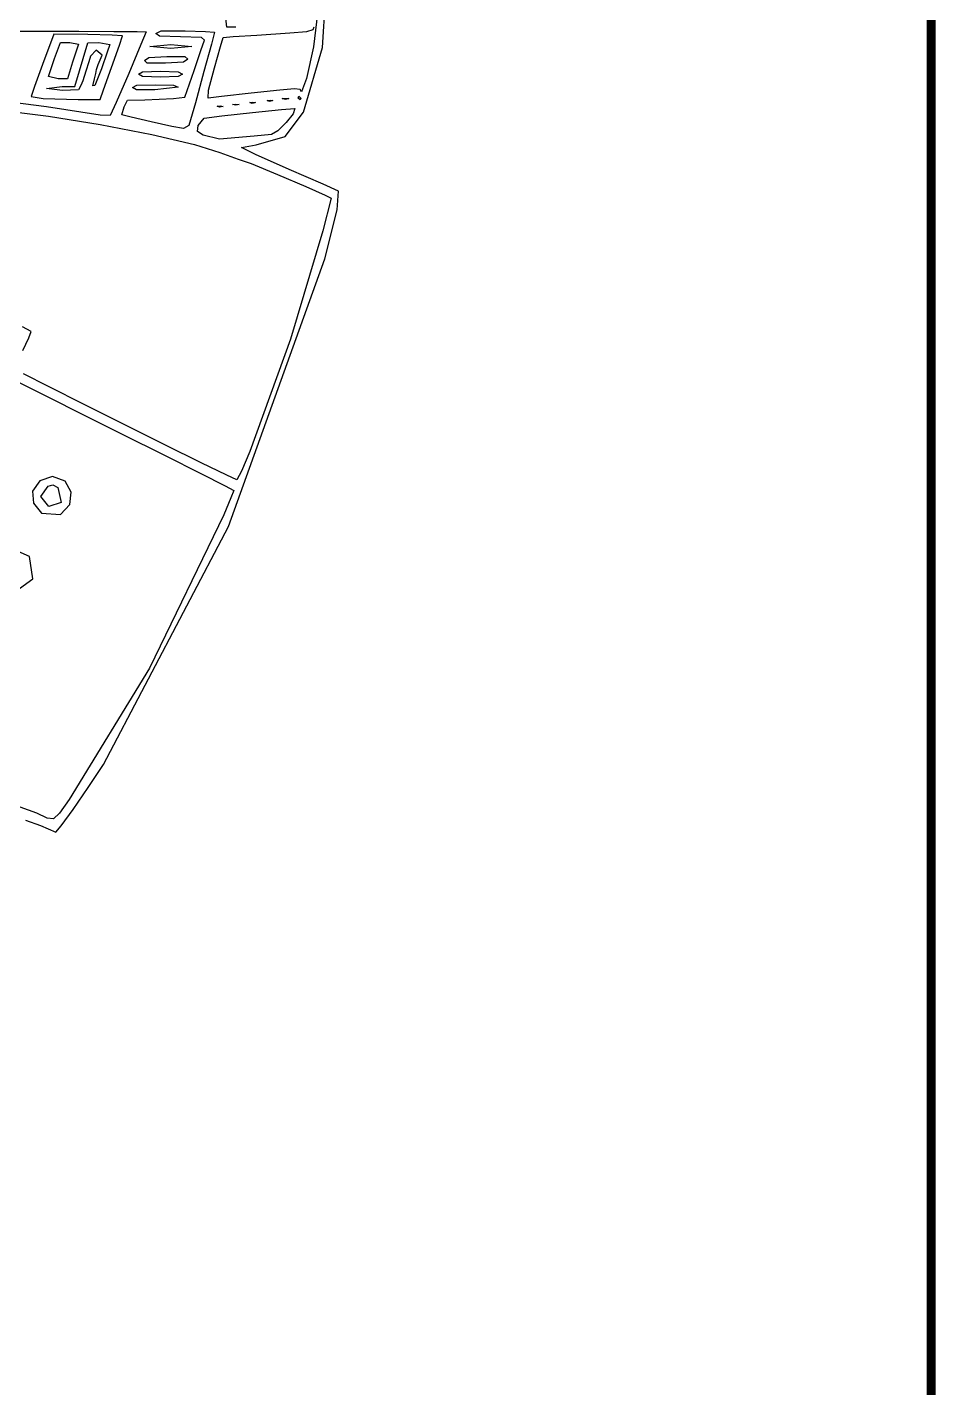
# Model space of a CAD drawing. Extents: x 0 to 7.6, y 0 to 10.9.
# Drawn here: x 2.734 to 3.526, y 4.567 to 5.753 of the extents above; entities that cross this region are included whole.
import ezdxf

# ---------------------------------------------------------------- set-up
doc = ezdxf.new("R2010")
doc.units = 0
doc.layers.get('0').update_dxf_attribs({"linetype": 'CONTINUOUS'})

msp = doc.modelspace()

# ---------------------------------------------------------------- linework, layer by layer
at = {"color": 1, "const_width": 0.007935}
msp.add_lwpolyline([(3.52165, 6.73714), (3.52165, 4.02854), (3.51367, 3.949), (3.49078, 3.87506), (3.45454, 3.80817), (3.40657, 3.74989), (3.34831, 3.70193), (3.28142, 3.66569), (3.20747, 3.64279), (3.12793, 3.63482), (0.419325, 3.63482), (0.339789, 3.64279), (0.265787, 3.66569), (0.198893, 3.70193), (0.140679, 3.74989), (0.092665, 3.80817), (0.056478, 3.87506), (0.033583, 3.949), (0.025662, 4.02854), (0.025662, 6.73714)], dxfattribs=at)
at = {"color": 0}
for points in [[(2.73232, 5.06174), (2.74544, 5.05718), (2.75863, 5.05122), (2.76346, 5.05686), (2.77376, 5.07113), (2.78689, 5.09028), (2.80018, 5.1104), (2.90918, 5.31782), (2.99317, 5.55089), (3.00407, 5.59381), (3.00521, 5.60981), (2.99164, 5.61594), (2.96197, 5.62885), (2.93278, 5.64182), (2.92068, 5.64789), (2.93338, 5.65028), (2.95865, 5.65771), (2.97472, 5.67893), (2.99121, 5.73508), (2.99631, 5.81793)], [(2.98671, 5.76486), (2.98335, 5.73589), (2.97726, 5.70822), (2.97271, 5.6965), (2.97157, 5.69857), (2.96664, 5.69917), (2.95383, 5.69808), (2.9291, 5.69526), (2.90321, 5.69233), (2.89139, 5.69108), (2.89187, 5.69792), (2.89692, 5.71733), (2.90224, 5.736), (2.90462, 5.74387), (2.91331, 5.74463), (2.93403, 5.74599), (2.96257, 5.74783), (2.97743, 5.74924), (2.98307, 5.75086), (2.984, 5.75331)], [(2.91547, 5.75288), (2.90771, 5.75276), (2.90657, 5.76378)], [(2.64703, 5.68836), (2.75239, 5.67546), (2.79736, 5.66813), (2.84229, 5.65929), (2.87956, 5.65061), (2.90175, 5.64367), (2.91769, 5.63792), (2.92899, 5.63396), (2.95193, 5.62462), (2.97672, 5.6141), (2.99349, 5.60644), (2.99881, 5.60374), (2.99154, 5.57542), (2.96338, 5.48101), (2.92785, 5.38297), (2.92051, 5.36589), (2.91656, 5.3585), (2.90767, 5.36253), (2.88542, 5.37326), (2.85428, 5.38861), (2.81874, 5.40625), (2.78331, 5.42404), (2.75244, 5.43961), (2.73062, 5.45085)], [(2.72987, 5.47119), (2.73514, 5.48221), (2.73736, 5.48763), (2.7296, 5.4916)], [(2.71815, 5.44743), (2.81608, 5.39844), (2.85406, 5.37944), (2.88519, 5.36376), (2.90625, 5.35308), (2.91401, 5.34896), (2.91135, 5.34256), (2.90506, 5.32775), (2.84028, 5.19433), (2.77029, 5.07964), (2.76204, 5.06787), (2.75678, 5.06293), (2.75131, 5.06336), (2.74219, 5.06787), (2.72771, 5.07308)]]:
    msp.add_lwpolyline(points, dxfattribs=at)
for points in [[(2.74164, 5.7494), (2.77875, 5.7494), (2.80919, 5.74924), (2.82975, 5.74908), (2.83735, 5.74881), (2.8329, 5.7379), (2.82226, 5.71257), (2.81125, 5.68712), (2.80599, 5.67594), (2.79731, 5.67632), (2.7506, 5.68354), (2.685, 5.69194), (2.65076, 5.69624), (2.63612, 5.6984), (2.63693, 5.70518), (2.63954, 5.72), (2.64268, 5.736), (2.64507, 5.74647), (2.64785, 5.7481), (2.66, 5.74903), (2.68881, 5.74935), (2.74164, 5.7494)], [(2.75694, 5.7469), (2.74718, 5.72026), (2.74024, 5.70107), (2.73736, 5.69239), (2.74778, 5.69065), (2.7781, 5.68972), (2.79731, 5.68994), (2.80024, 5.69835), (2.80735, 5.71772), (2.81424, 5.73708), (2.81689, 5.74539), (2.80783, 5.74588), (2.78674, 5.74636), (2.75694, 5.7469)], [(2.79611, 5.73942), (2.80567, 5.7379), (2.80354, 5.73107), (2.79861, 5.71669), (2.79286, 5.70204), (2.79096, 5.70171), (2.79243, 5.70779), (2.79357, 5.71257), (2.79417, 5.7161), (2.79568, 5.72026), (2.79731, 5.72439), (2.79899, 5.72857), (2.794, 5.73275), (2.78901, 5.72775), (2.78749, 5.72276), (2.78483, 5.71442), (2.78217, 5.70606), (2.78065, 5.70193), (2.7786, 5.69829), (2.76443, 5.69775), (2.75065, 5.69943), (2.76421, 5.70107), (2.77522, 5.70107), (2.78651, 5.73936), (2.79611, 5.73942)], [(2.76281, 5.73942), (2.771, 5.73942), (2.77849, 5.73817), (2.77333, 5.72233), (2.76887, 5.70774), (2.76064, 5.70774), (2.75233, 5.70975), (2.75754, 5.72558), (2.76281, 5.73942)], [(2.85047, 5.74968), (2.87153, 5.74968), (2.88932, 5.74914), (2.89703, 5.74858), (2.89438, 5.73812), (2.88786, 5.71414), (2.88032, 5.68707), (2.87468, 5.66732), (2.87011, 5.66461), (2.85981, 5.66644), (2.84179, 5.67031), (2.82443, 5.67432), (2.81629, 5.67654), (2.81842, 5.68338), (2.82129, 5.6894), (2.83637, 5.68956), (2.86128, 5.69086), (2.87104, 5.69189), (2.87924, 5.71522), (2.88519, 5.73258), (2.88829, 5.74149), (2.88564, 5.74397), (2.86729, 5.74442), (2.84896, 5.7449), (2.84603, 5.74735), (2.85047, 5.74968)], [(2.859, 5.73774), (2.87733, 5.73606), (2.859, 5.73443), (2.84065, 5.73606), (2.859, 5.73774)], [(2.85542, 5.72738), (2.87121, 5.72738), (2.87369, 5.72488), (2.87001, 5.72239), (2.85428, 5.72146), (2.83838, 5.72151), (2.83599, 5.72396), (2.83968, 5.72651), (2.85542, 5.72738)], [(2.84983, 5.71442), (2.8654, 5.71397), (2.86903, 5.71192), (2.8654, 5.7099), (2.84983, 5.70942), (2.83425, 5.7099), (2.83068, 5.71192), (2.83425, 5.71397), (2.84983, 5.71442)], [(2.84581, 5.70275), (2.86143, 5.70231), (2.86524, 5.70068), (2.84511, 5.69814), (2.82915, 5.69824), (2.82568, 5.70019), (2.82937, 5.70231), (2.84581, 5.70275)], [(2.9706, 5.69276), (2.97233, 5.69108), (2.97157, 5.68946), (2.96983, 5.69108), (2.9706, 5.69276)], [(2.96701, 5.68197), (2.9655, 5.6774), (2.95958, 5.66976), (2.95225, 5.6626), (2.94683, 5.6594), (2.93147, 5.65788), (2.90142, 5.65533), (2.88715, 5.65881), (2.88211, 5.66183), (2.88281, 5.6671), (2.88803, 5.67356), (2.90332, 5.67562), (2.93001, 5.6786), (2.9554, 5.68115), (2.96701, 5.68197)], [(2.90213, 5.68425), (2.90446, 5.68386), (2.90147, 5.68306), (2.89947, 5.68392), (2.90213, 5.68425)], [(2.91569, 5.68587), (2.91863, 5.68554), (2.91569, 5.68479), (2.91276, 5.68554), (2.91569, 5.68587)], [(2.93044, 5.68756), (2.93278, 5.68718), (2.92985, 5.68642), (2.92779, 5.68722), (2.93044, 5.68756)], [(2.94547, 5.68924), (2.94781, 5.68886), (2.94482, 5.6881), (2.94282, 5.68892), (2.94547, 5.68924)], [(2.95899, 5.69086), (2.96192, 5.6906), (2.95899, 5.68983), (2.95611, 5.6906), (2.95899, 5.69086)], [(2.75592, 5.36122), (2.74479, 5.35747), (2.73828, 5.34858), (2.73936, 5.33789), (2.74625, 5.32943), (2.76286, 5.32807), (2.77106, 5.33675), (2.77208, 5.34776), (2.76676, 5.35721), (2.75592, 5.36122)], [(2.75618, 5.35394), (2.76047, 5.35161), (2.76329, 5.33865), (2.75261, 5.33518), (2.74571, 5.34386), (2.75211, 5.35281), (2.75618, 5.35394)], [(2.72319, 5.29704), (2.7105, 5.29161), (2.70572, 5.27832), (2.71294, 5.26585), (2.72706, 5.26357), (2.73867, 5.27203), (2.73579, 5.29161), (2.72319, 5.29704)]]:
    msp.add_lwpolyline(points, close=True, dxfattribs=at)

doc.saveas('drawing.dxf')
